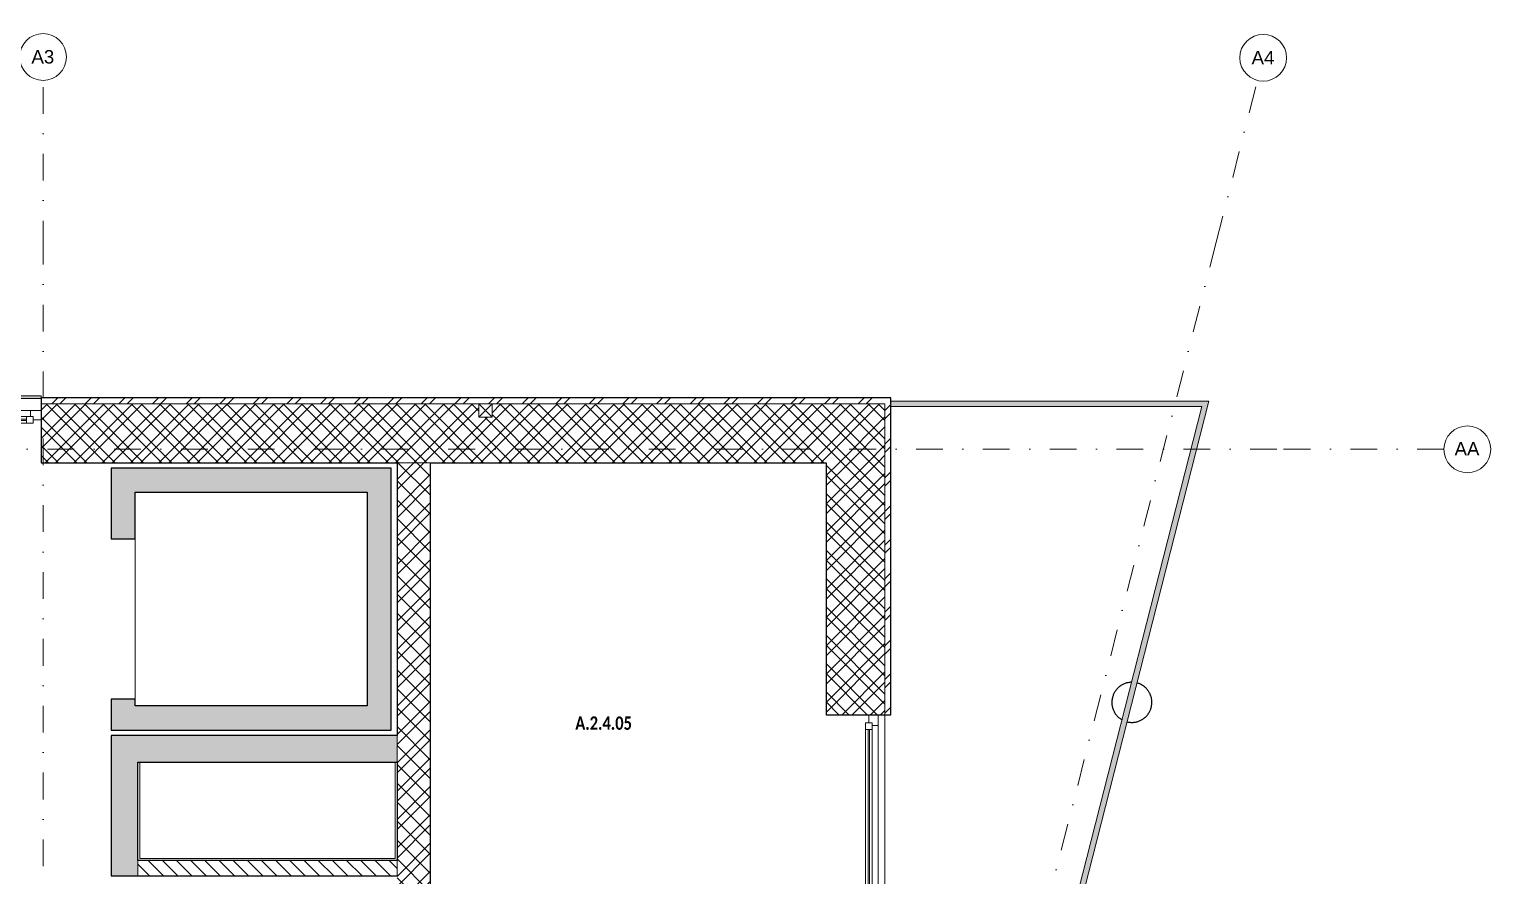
# Model space of a CAD drawing. Header units: millimetres. Extents: x -3417 to 49379, y -3604 to 14792.
# Drawn here: x 16096 to 27034, y 8460 to 14792 of the extents above; entities that cross this region are included whole.
import ezdxf

# ---------------------------------------------------------------- set-up
doc = ezdxf.new("R2010")
doc.units = ezdxf.units.MM
doc.linetypes.add('UDL_2NP_A$0$HA_DashDot_10mm-S3mm', pattern=[500, 200, -150, 0, -150])
for name, color, linetype, lineweight in [('ABMV_det-koty 10', 140, 'Continuous', 5), ('UDL_2NP_A$0$A-AREA-____-IDEN', 252, 'Continuous', 9), ('UDL_2NP_A$0$A-FLOR-____-OTLN', 252, 'Continuous', 9), ('UDL_2NP_A$0$A-FLOR-HRAL-OTLN', 252, 'Continuous', 9), ('UDL_2NP_A$0$A-GENM-____-OTLN', 252, 'Continuous', 9), ('UDL_2NP_A$0$A-GLAZ-____-MCUT', 252, 'Continuous', 5), ('UDL_2NP_A$0$A-GLAZ-____-OTLN', 252, 'Continuous', 5), ('UDL_2NP_A$0$A-WALL-____-MCUT', 252, 'Continuous', 9), ('UDL_2NP_A$0$A-WALL-____-PATT', 252, 'Continuous', 25), ('UDL_2NP_A$0$I-WALL-____-MCUT', 252, 'Continuous', 25), ('UDL_2NP_A$0$M-HVAC-DUCT-OTLN', 252, 'Continuous', 9), ('UDL_2NP_A$0$S-GRID-____-IDEN', 252, 'Continuous', 9), ('UDL_2NP_A$0$S-GRID-____-OTLN', 252, 'Continuous', 5)]:
    doc.layers.add(name, color=color, linetype=linetype, lineweight=lineweight)
doc.styles.add('UDL_2NP_A$0$Arial_1', font='arial.ttf', dxfattribs={"height": 100})
doc.styles.add('UDL_2NP_A$0$Calibri_B', font='calibrib.ttf', dxfattribs={"width": 0.8, "height": 100})
pattern_1 = [(45, (0, 0), (-106.066, 106.066), []), (45, (75, 0), (-106.066, 106.066), []), (315, (0, 0), (106.066, 106.066), []), (315, (75, 0), (106.066, 106.066), [])]
pattern_2 = [(45, (0, 0), (-125.7236, 125.7236), []), (45, (0, 190.5), (-125.7236, 125.7236), [])]

# ---------------------------------------------------------------- blocks, each defined once
blk = doc.blocks.new('UDL_2NP_A$0$HA_WD_SinglePanel - 1000x2400-V3-UDL_2NP-A')
at = {"layer": 'UDL_2NP_A$0$A-GLAZ-____-MCUT'}
for p, q in [((-420, 170), (-500, 170)), ((-440, 75), (-440, 125)), ((-440, 125), (-390, 125)), ((-420, 125), (-420, 170)), ((-390, 125), (-390, 75)), ((390, 75), (390, 125)), ((390, 125), (440, 125)), ((500, 170), (420, 170)), ((420, 170), (420, 125)), ((440, 125), (440, 75)), ((-500, 100), (-440, 100)), ((-390, 75), (-440, 75)), ((390, 105), (-390, 105)), ((390, 95), (-390, 95)), ((440, 75), (390, 75)), ((440, 100), (500, 100))]:
    blk.add_line(p, q, dxfattribs=at)
at = {"layer": 'UDL_2NP_A$0$A-GLAZ-____-OTLN'}
for p, q in [((440, 125), (-440, 125)), ((-440, 75), (-440, 125)), ((-370, 170), (-420, 170)), ((390, 125), (-390, 125)), ((420, 170), (-112, 170)), ((440, 125), (440, 75)), ((-440, 75), (440, 75)), ((390, 75), (-390, 75))]:
    blk.add_line(p, q, dxfattribs=at)
blk = doc.blocks.new('UDL_2NP_A$0$HA_WD_SinglePanel - 2000x2400-V4-UDL_2NP-A')
at = {"layer": 'UDL_2NP_A$0$A-GLAZ-____-MCUT'}
for p, q in [((-920, 170), (-1000, 170)), ((-940, 75), (-940, 125)), ((-940, 125), (-890, 125)), ((-920, 125), (-920, 170)), ((-890, 125), (-890, 75)), ((890, 75), (890, 125)), ((890, 125), (940, 125)), ((1000, 170), (920, 170)), ((920, 170), (920, 125)), ((940, 125), (940, 75)), ((-1000, 100), (-940, 100)), ((-890, 75), (-940, 75)), ((890, 105), (-890, 105)), ((890, 95), (-890, 95)), ((940, 75), (890, 75)), ((940, 100), (1000, 100))]:
    blk.add_line(p, q, dxfattribs=at)
at = {"layer": 'UDL_2NP_A$0$A-GLAZ-____-OTLN'}
for p, q in [((940, 125), (-940, 125)), ((-940, 75), (-940, 125)), ((920, 170), (-920, 170)), ((890, 125), (-890, 125)), ((940, 125), (940, 75)), ((-940, 75), (940, 75)), ((890, 75), (-890, 75))]:
    blk.add_line(p, q, dxfattribs=at)
blk = doc.blocks.new('UDL_2NP_A$0$HA_GM_Shaft_Rectangle - Default-1558718-UDL_2NP-A')
at = {"layer": 'UDL_2NP_A$0$A-GENM-____-OTLN'}
for p, q in [((0, -720), (0, 0)), ((0, 0), (1910, 0)), ((1910, 0), (1910, -720)), ((1910, -720), (0, -720))]:
    blk.add_line(p, q, dxfattribs=at)
blk = doc.blocks.new('UDL_2NP_A$0$HA_GM_Shaft_Rectangle - Default-1446282-UDL_2NP-A')
at = {"layer": 'UDL_2NP_A$0$A-GENM-____-OTLN'}
for p, q in [((0, -1600), (0, 0)), ((0, 0), (1735, 0)), ((1735, 0), (1735, -1600)), ((1735, -1600), (0, -1600))]:
    blk.add_line(p, q, dxfattribs=at)
blk = doc.blocks.new('UDL_2NP_A$0$Top Rail Type - Top Rail_Internal_-1473574-UDL_2NP-A')
at = {"layer": 'UDL_2NP_A$0$A-FLOR-HRAL-OTLN'}
for points in [[(22545, 11970), (24872, 11970), (24924, 12010), (22545, 12010), (22545, 11990)], [(23699, 7210), (24924, 12010), (24872, 11970), (23658, 7210), (23678, 7210)]]:
    blk.add_hatch(color=256, dxfattribs=at).paths.add_polyline_path(points)
for p, q in [((22545, 12010), (24924, 12010)), ((24872, 11970), (22545, 11970)), ((23658, 7210), (24872, 11970)), ((24924, 12010), (23699, 7210))]:
    blk.add_line(p, q, dxfattribs=at)
blk = doc.blocks.new('UDL_2NP_A$0$Top Rail Type - Top Rail_Internal_-V13-UDL_2NP-A')
at = {"layer": 'UDL_2NP_A$0$A-FLOR-HRAL-OTLN'}
for p, q in [((24924, 12010), (22545, 12010)), ((24872, 11970), (22545, 11970)), ((23658, 7210), (24872, 11970)), ((23699, 7210), (24924, 12010))]:
    blk.add_line(p, q, dxfattribs=at)
blk = doc.blocks.new('UDL_2NP_A$0$Railing - Railing-1645365-UDL_2NP-A')
at = {"layer": 'UDL_2NP_A$0$A-FLOR-HRAL-OTLN'}
blk.add_hatch(color=256, dxfattribs=at).paths.add_polyline_path([(16185, 12030), (16185, 12050), (15185, 12050), (15185, 12030), (15873, 12030)])
for p, q in [((15185, 12035), (15185, 12050)), ((16185, 12050), (15185, 12050)), ((16185, 12050), (16185, 12035)), ((15185, 12030), (16185, 12030))]:
    blk.add_line(p, q, dxfattribs=at)
blk = doc.blocks.new('UDL_2NP_A$0$HA_GM_ProductsPlaceholder - LP 30 - Venkovní balkonové zabrablí-V19-UDL_2NP-A')
at = {"layer": 'UDL_2NP_A$0$A-GENM-____-OTLN', "lineweight": 25, "flags": 128}
for points in [[(-2, 150), (-4, 150), (-10, 150), (-16, 149), (-22, 148), (-28, 147), (-34, 146), (-40, 145), (-46, 143), (-51, 141), (-57, 139), (-62, 136), (-68, 134), (-73, 131), (-78, 128), (-83, 125), (-88, 121), (-93, 118), (-98, 114), (-102, 110), (-106, 106), (-111, 101), (-115, 97), (-118, 92), (-122, 87), (-125, 82), (-129, 77), (-132, 72), (-134, 67), (-137, 61), (-139, 56), (-141, 50), (-143, 45), (-145, 39), (-146, 33), (-148, 27), (-148, 21), (-149, 15), (-150, 9), (-150, 3), (-150, 0)], [(150, 0), (150, 6), (150, 12), (149, 18), (148, 24), (147, 30), (146, 36), (144, 41), (142, 47), (140, 53), (138, 58), (136, 64), (133, 69), (130, 75), (127, 80), (124, 85), (120, 90), (117, 94), (113, 99), (109, 103), (105, 108), (100, 112), (96, 116), (91, 119), (86, 123), (81, 126), (76, 129), (71, 132), (65, 135), (60, 138), (54, 140), (49, 142), (43, 144), (38, 145)], [(-150, 0), (-150, -6), (-150, -12), (-149, -18), (-148, -24), (-147, -30), (-146, -36), (-144, -41), (-142, -47), (-140, -53), (-138, -58), (-136, -64), (-133, -69), (-130, -75), (-127, -80), (-124, -85), (-120, -90), (-117, -94), (-113, -99), (-109, -103), (-105, -108), (-100, -112), (-96, -116), (-91, -119), (-86, -123), (-81, -126), (-76, -129), (-74, -130)], [(-36, -145), (-31, -147), (-25, -148), (-20, -149), (-14, -149), (-8, -150), (-2, -150), (4, -150), (10, -150), (16, -149), (22, -148), (28, -147), (34, -146), (40, -145), (46, -143), (51, -141), (57, -139), (62, -136), (68, -134), (73, -131), (78, -128), (83, -125), (88, -121), (93, -118), (98, -114), (102, -110), (106, -106), (111, -101), (115, -97), (118, -92), (122, -87), (125, -82), (129, -77), (132, -72), (134, -67), (137, -61), (139, -56), (141, -50), (143, -45), (145, -39), (146, -33), (148, -27), (148, -21), (149, -15), (150, -9), (150, -3), (150, 0)]]:
    blk.add_lwpolyline(points, dxfattribs=at)
blk = doc.blocks.new('UDL_2NP_A$0$Grid - Radius 3_5mm-353793-UDL_2NP-A')
at = {"layer": 'UDL_2NP_A$0$S-GRID-____-IDEN'}
blk.add_circle((0, 0), 3.5, dxfattribs=at)
blk = doc.blocks.new('UDL_2NP_A')
at = {"layer": 'UDL_2NP_A$0$A-WALL-____-PATT', "lineweight": 5}
h = blk.add_hatch(dxfattribs=at)
h.set_pattern_fill('FP_5', color=256, style=0, pattern_type=2)
h.set_pattern_definition(pattern_2)
h.paths.add_polyline_path([(550, 11990), (4435, 11990), (4435, 12035), (-385, 12035), (-385, 11990), (200, 11990)])
h.paths.add_polyline_path([(6435, 11990), (8310, 11990), (8310, 12035), (6435, 12035)])
h.paths.add_polyline_path([(9310, 11990), (15185, 11990), (15185, 12035), (9310, 12035)])
h.paths.add_polyline_path([(22500, 11990), (22545, 11990), (22545, 12035), (16185, 12035), (16185, 11990), (22440, 11990)])
h = blk.add_hatch(dxfattribs=at)
h.set_pattern_fill('FP_2', color=256, style=0, pattern_type=2)
h.set_pattern_definition(pattern_1)
h.paths.add_polyline_path([(9365, 11550), (15185, 11550), (15185, 11990), (13439, 11990), (13439, 11890), (13339, 11890), (13339, 11990), (9310, 11990), (9310, 11550)])
h.paths.add_polyline_path([(6435, 11550), (8310, 11550), (8310, 11990), (6435, 11990)])
h.paths.add_polyline_path([(100, 11550), (4435, 11550), (4435, 11990), (200, 11990), (200, 11890), (100, 11890)])
h.paths.add_polyline_path([(22060, 11550), (22500, 11550), (22500, 11990), (16185, 11990), (16185, 11550), (19560, 11550)])
h.paths.add_polyline_path([(9660, 11890), (9560, 11890), (9560, 11990), (9660, 11990)])
h.paths.add_polyline_path([(19460, 11890), (19460, 11990), (19560, 11990), (19560, 11890)])
h = blk.add_hatch(dxfattribs=at)
h.set_pattern_fill('FP_5', color=256, style=0, pattern_type=2)
h.set_pattern_definition(pattern_2)
h.paths.add_polyline_path([(22545, 7210), (22545, 7665), (22500, 7665), (22500, 7210)])
h.paths.add_polyline_path([(22545, 9665), (22545, 11990), (22500, 11990), (22500, 9665)])
at = {"layer": 'UDL_2NP_A$0$A-WALL-____-PATT', "lineweight": 9}
for points in [[(18805, 11330), (18805, 11510), (16710, 11510), (16710, 11330), (18625, 11330)], [(18625, 9730), (18805, 9730), (18805, 11330), (18625, 11330), (18625, 9946)], [(18805, 9550), (18805, 9730), (16890, 9730), (16890, 9550), (18062, 9550)], [(16710, 9310), (18850, 9310), (18850, 9510), (16710, 9510)], [(16910, 8460), (16910, 9310), (16710, 9310), (16710, 8460)]]:
    blk.add_hatch(color=256, dxfattribs=at).paths.add_polyline_path(points)
at = {"layer": 'UDL_2NP_A$0$A-WALL-____-PATT', "lineweight": 5}
h = blk.add_hatch(dxfattribs=at)
h.set_pattern_fill('FP_3', color=256, style=0, pattern_type=2)
h.set_pattern_definition([(45, (0, 0), (-106.066, 106.066), []), (45, (75, 0), (-106.066, 106.066), []), (315, (0, 0), (70.7107, 70.7107), [])])
h.paths.add_polyline_path([(19100, 6975), (19100, 11550), (18850, 11550), (18850, 6975)])
h = blk.add_hatch(dxfattribs=at)
h.set_pattern_fill('FP_2', color=256, style=0, pattern_type=2)
h.set_pattern_definition(pattern_1)
h.paths.add_polyline_path([(22500, 6725), (22500, 7665), (22060, 7665), (22060, 6725), (22440, 6725)])
h.paths.add_polyline_path([(22500, 9665), (22500, 11550), (22060, 11550), (22060, 9665), (22440, 9665)])
at = {"layer": 'UDL_2NP_A$0$A-WALL-____-PATT', "lineweight": 9}
h = blk.add_hatch(color=256, dxfattribs=at)
h.paths.add_polyline_path([(16890, 9550), (16890, 9780), (16710, 9780), (16710, 9550)])
h.paths.add_polyline_path([(16890, 10980), (16890, 11330), (16710, 11330), (16710, 10980)])
at = {"layer": 'UDL_2NP_A$0$A-WALL-____-PATT', "lineweight": 5}
h = blk.add_hatch(dxfattribs=at)
h.set_pattern_fill('FP_1', color=256, style=0, pattern_type=2)
h.set_pattern_definition([(135, (0, 0), (-53.033, -53.033), [])])
h.paths.add_polyline_path([(18850, 8460), (18850, 8575), (16910, 8575), (16910, 8460), (18062, 8460)])
at = {"layer": 'UDL_2NP_A$0$A-FLOR-____-OTLN'}
for p, q in [((16890, 9780), (16890, 10980)), ((22500, 7665), (22500, 9665)), ((22500, 9665), (22500, 7665))]:
    blk.add_line(p, q, dxfattribs=at)
at = {"layer": 'UDL_2NP_A$0$A-WALL-____-MCUT', "lineweight": 25}
for p, q in [((16185, 12035), (16185, 11550)), ((22545, 12035), (16185, 12035)), ((22545, 9665), (22545, 12035)), ((16185, 11550), (18850, 11550)), ((19100, 11550), (22060, 11550)), ((22060, 11550), (22060, 9665)), ((22060, 9665), (22545, 9665))]:
    blk.add_line(p, q, dxfattribs=at)
at = {"layer": 'UDL_2NP_A$0$A-WALL-____-MCUT'}
for p, q in [((19460, 11990), (16185, 11990)), ((22500, 11990), (19560, 11990)), ((22500, 9665), (22500, 11990)), ((19100, 11550), (18850, 11550)), ((18850, 9310), (18850, 9510)), ((16910, 8575), (16910, 8460)), ((18850, 8460), (18850, 8575))]:
    blk.add_line(p, q, dxfattribs=at)
at = {"layer": 'UDL_2NP_A$0$I-WALL-____-MCUT'}
for p, q in [((18805, 11510), (16710, 11510)), ((16710, 11510), (16710, 10980)), ((18805, 9550), (18805, 11510)), ((18850, 11550), (18850, 9510)), ((19100, 6975), (19100, 11550)), ((16890, 11330), (18625, 11330)), ((16890, 10980), (16890, 11330)), ((18625, 11330), (18625, 9730)), ((16710, 10980), (16890, 10980)), ((16710, 9780), (16710, 9550)), ((16890, 9780), (16710, 9780)), ((16890, 9730), (16890, 9780)), ((18625, 9730), (16890, 9730)), ((16710, 9550), (18805, 9550)), ((18850, 9510), (16710, 9510)), ((16710, 9510), (16710, 8460)), ((16910, 9310), (18850, 9310)), ((16910, 8575), (16910, 9310)), ((18850, 9310), (18850, 8575)), ((18850, 8575), (16910, 8575)), ((16710, 8460), (18850, 8460))]:
    blk.add_line(p, q, dxfattribs=at)
at = {"layer": 'UDL_2NP_A$0$M-HVAC-DUCT-OTLN', "lineweight": 5}
for p, q in [((19460, 11990), (19560, 11890)), ((19460, 11890), (19560, 11990)), ((19460, 11990), (19560, 11990)), ((19460, 11890), (19460, 11990)), ((19560, 11990), (19560, 11890)), ((19560, 11890), (19460, 11890))]:
    blk.add_line(p, q, dxfattribs=at)
at = {"layer": 'UDL_2NP_A$0$S-GRID-____-OTLN', "linetype": 'UDL_2NP_A$0$HA_DashDot_10mm-S3mm', "lineweight": 9}
for p, q in [((16200, 13160), (16200, 14410)), ((24979, 13199), (25288, 14410)), ((16200, -1971), (16200, 13160)), ((21100, -2010), (24979, 13199)), ((25434, 11650), (-1817, 11650)), ((26684, 11650), (25434, 11650))]:
    blk.add_line(p, q, dxfattribs=at)
at = {"layer": 'UDL_2NP_A$0$A-FLOR-HRAL-OTLN'}
for name in ['UDL_2NP_A$0$Railing - Railing-1645365-UDL_2NP-A', 'UDL_2NP_A$0$Top Rail Type - Top Rail_Internal_-1473574-UDL_2NP-A', 'UDL_2NP_A$0$Top Rail Type - Top Rail_Internal_-V13-UDL_2NP-A']:
    blk.add_blockref(name, (0, 0), dxfattribs=at)
at = {"layer": 'UDL_2NP_A$0$A-GENM-____-OTLN', "lineweight": 5}
for name, p in [('UDL_2NP_A$0$HA_GM_Shaft_Rectangle - Default-1446282-UDL_2NP-A', (16890, 11330)), ('UDL_2NP_A$0$HA_GM_Shaft_Rectangle - Default-1558718-UDL_2NP-A', (16925, 9310))]:
    blk.add_blockref(name, p, dxfattribs=at)
at = {"layer": 'UDL_2NP_A$0$A-GENM-____-OTLN'}
blk.add_blockref('UDL_2NP_A$0$HA_GM_ProductsPlaceholder - LP 30 - Venkovní balkonové zabrablí-V19-UDL_2NP-A', (24348, 9757), dxfattribs=at)
at = {"layer": 'UDL_2NP_A$0$A-GLAZ-____-OTLN'}
blk.add_blockref('UDL_2NP_A$0$HA_WD_SinglePanel - 1000x2400-V3-UDL_2NP-A', (15685, 11770), dxfattribs=at)
at = {"layer": 'UDL_2NP_A$0$A-GLAZ-____-OTLN', "rotation": 270}
blk.add_blockref('UDL_2NP_A$0$HA_WD_SinglePanel - 2000x2400-V4-UDL_2NP-A', (22280, 8665), dxfattribs=at)
at = {"layer": 'UDL_2NP_A$0$S-GRID-____-IDEN'}
for p, xscale, yscale, zscale, rotation in [((25331, 14579), 49.99999999999998, 49.99999999999998, 49.99999999999998, 345.6900687392856), ((26859, 11650), 50.00000000000001, 50.00000000000001, 50.00000000000001, 90)]:
    blk.add_blockref('UDL_2NP_A$0$Grid - Radius 3_5mm-353793-UDL_2NP-A', p, dxfattribs=dict(at, xscale=xscale, yscale=yscale, zscale=zscale, rotation=rotation))
at = {"layer": 'UDL_2NP_A$0$S-GRID-____-IDEN', "xscale": 49.99999999999998, "yscale": 49.99999999999998, "zscale": 49.99999999999998}
blk.add_blockref('UDL_2NP_A$0$Grid - Radius 3_5mm-353793-UDL_2NP-A', (16200, 14585), dxfattribs=at)
at = {"layer": 'UDL_2NP_A$0$A-AREA-____-IDEN', "lineweight": 5, "insert": (20183, 9652), "char_height": 100, "width": 525.91, "attachment_point": 1, "style": 'UDL_2NP_A$0$Calibri_B'}
blk.add_mtext('A.2.4.05', dxfattribs=at)
at = {"layer": 'UDL_2NP_A$0$S-GRID-____-IDEN', "lineweight": 5, "char_height": 100, "attachment_point": 1, "style": 'UDL_2NP_A$0$Arial_1'}
for s, insert, width in [('A3', (16113, 14636), 212.45), ('A4', (25244, 14630), 212.45), ('AA', (26763, 11704), 232.49)]:
    blk.add_mtext(s, dxfattribs=dict(at, insert=insert, width=width))

msp = doc.modelspace()

# ---------------------------------------------------------------- block references
at = {"layer": 'ABMV_det-koty 10'}
msp.add_blockref('UDL_2NP_A', (0, 0), dxfattribs=at)

doc.saveas('drawing.dxf')
